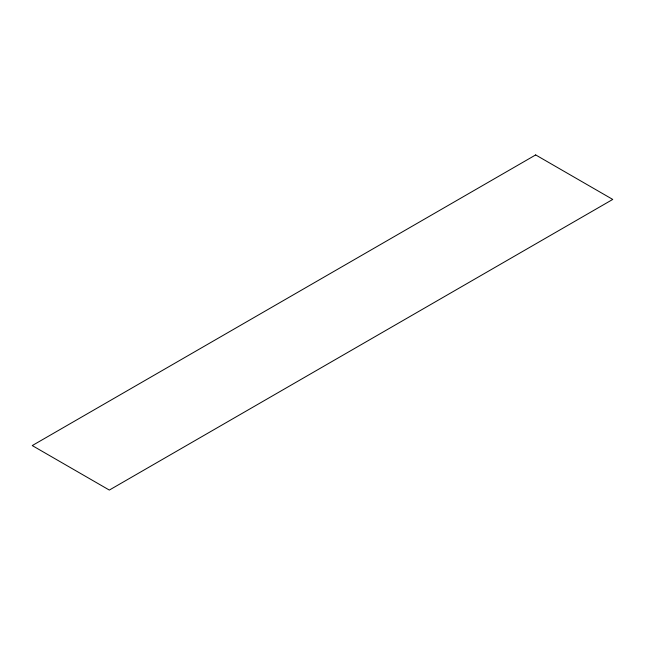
<?xml version="1.0" encoding="UTF-8"?>
<svg xmlns="http://www.w3.org/2000/svg" width="645" height="645" viewBox="0 0 645 645"><rect width="100%" height="100%" fill="white"/><g stroke="black" fill="none" stroke-linecap="round" stroke-linejoin="round"><path stroke-width="0.97" d="M535.673 154.929L32.25 445.574L109.328 490.071L612.75 199.426L535.673 154.929"/></g></svg>
